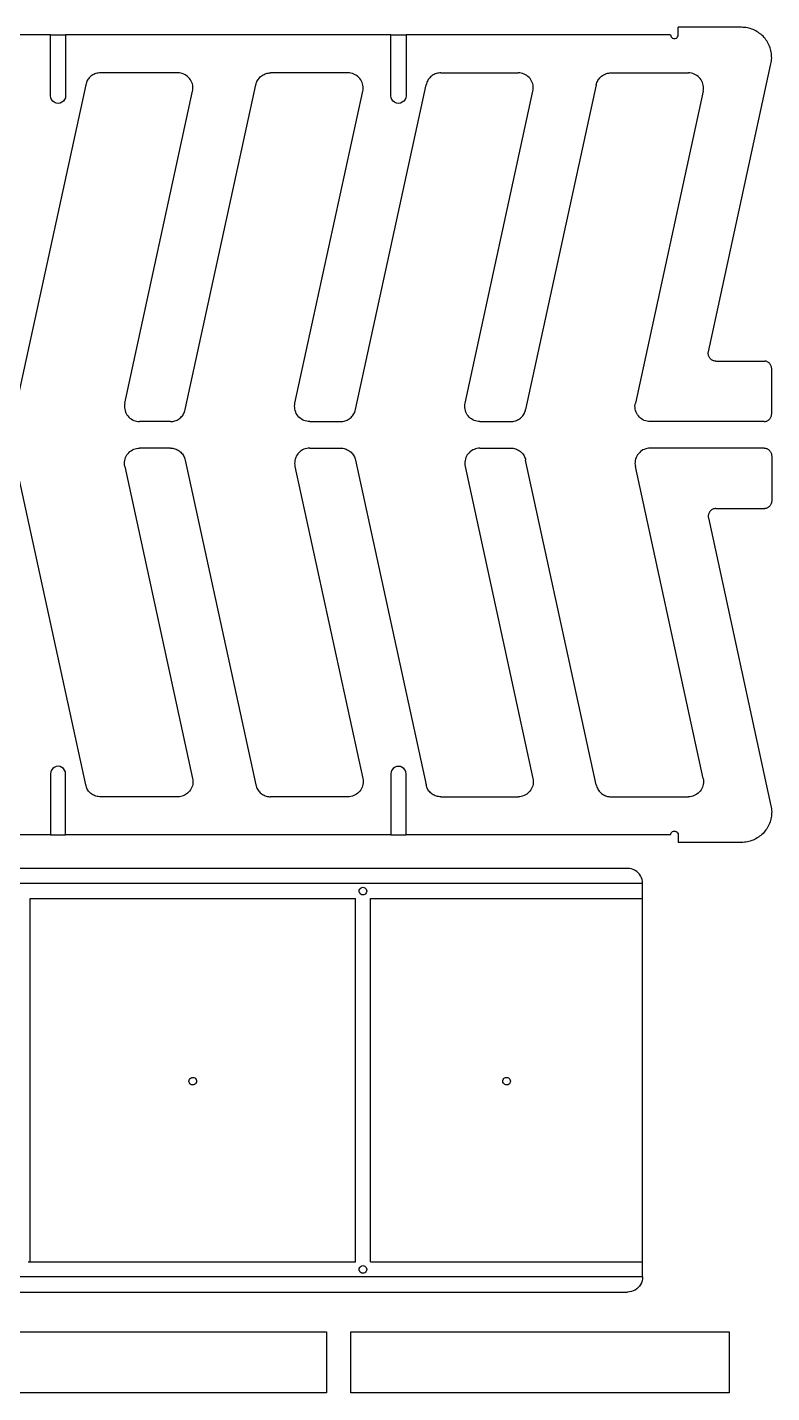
# Model space of a CAD drawing. Extents: x -47.3 to 47.3, y -22.6 to 22.6.
# Drawn here: x 22.67 to 47.29, y -22.58 to 22.58 of the extents above; entities that cross this region are included whole.
import ezdxf

# ---------------------------------------------------------------- set-up
doc = ezdxf.new("R2010")
doc.units = 0
doc.header["$MEASUREMENT"] = 0
doc.layers.get('0').update_dxf_attribs({"linetype": 'CONTINUOUS'})

msp = doc.modelspace()

# ---------------------------------------------------------------- linework, layer by layer
for p, q in [((23.437, 22.335), (12.68, 22.335)), ((23.437, 20.319), (23.437, 22.335)), ((23.437, 22.335), (23.937, 22.335)), ((34.694, 22.335), (23.937, 22.335)), ((23.937, 22.335), (23.937, 20.319)), ((34.694, 20.319), (34.694, 22.335)), ((34.694, 22.335), (35.194, 22.335)), ((43.944, 22.335), (35.194, 22.335)), ((35.194, 22.335), (35.194, 20.319)), ((43.944, 22.335), (43.948, 22.302)), ((43.948, 22.302), (43.961, 22.272)), ((43.961, 22.272), (43.981, 22.246)), ((43.981, 22.246), (44.007, 22.226)), ((44.007, 22.226), (44.037, 22.214)), ((44.037, 22.214), (44.069, 22.21)), ((44.069, 22.21), (44.101, 22.214)), ((44.101, 22.214), (44.132, 22.226)), ((44.132, 22.226), (44.157, 22.246)), ((44.157, 22.246), (44.177, 22.272)), ((44.177, 22.272), (44.19, 22.302)), ((44.19, 22.302), (44.194, 22.335)), ((46.288, 22.585), (44.194, 22.585)), ((44.194, 22.335), (44.194, 22.585)), ((46.338, 22.583), (46.288, 22.585)), ((46.387, 22.58), (46.338, 22.583)), ((46.436, 22.574), (46.387, 22.58)), ((46.485, 22.565), (46.436, 22.574)), ((46.533, 22.554), (46.485, 22.565)), ((46.581, 22.541), (46.533, 22.554)), ((46.628, 22.525), (46.581, 22.541)), ((46.674, 22.507), (46.628, 22.525)), ((46.72, 22.487), (46.674, 22.507)), ((46.764, 22.464), (46.72, 22.487)), ((46.807, 22.44), (46.764, 22.464)), ((46.848, 22.413), (46.807, 22.44)), ((46.889, 22.384), (46.848, 22.413)), ((46.928, 22.353), (46.889, 22.384)), ((46.965, 22.321), (46.928, 22.353)), ((47.001, 22.286), (46.965, 22.321)), ((47.034, 22.25), (47.001, 22.286)), ((47.067, 22.212), (47.034, 22.25)), ((47.097, 22.173), (47.067, 22.212)), ((47.125, 22.132), (47.097, 22.173)), ((47.151, 22.09), (47.125, 22.132)), ((47.175, 22.046), (47.151, 22.09)), ((47.197, 22.002), (47.175, 22.046)), ((47.216, 21.956), (47.197, 22.002)), ((47.234, 21.91), (47.216, 21.956)), ((47.249, 21.863), (47.234, 21.91)), ((47.261, 21.815), (47.249, 21.863)), ((47.271, 21.766), (47.261, 21.815)), ((47.279, 21.717), (47.271, 21.766)), ((47.284, 21.668), (47.279, 21.717)), ((45.194, 11.846), (47.265, 21.372)), ((47.265, 21.372), (47.274, 21.421)), ((47.274, 21.421), (47.281, 21.47)), ((47.281, 21.47), (47.286, 21.519)), ((47.287, 21.618), (47.284, 21.668)), ((47.286, 21.519), (47.288, 21.569)), ((47.288, 21.569), (47.287, 21.618)), ((24.638, 20.789), (24.623, 20.754)), ((24.655, 20.823), (24.638, 20.789)), ((24.675, 20.855), (24.655, 20.823)), ((24.697, 20.885), (24.675, 20.855)), ((24.721, 20.914), (24.697, 20.885)), ((24.748, 20.941), (24.721, 20.914)), ((24.776, 20.965), (24.748, 20.941)), ((24.806, 20.988), (24.776, 20.965)), ((24.838, 21.008), (24.806, 20.988)), ((24.871, 21.026), (24.838, 21.008)), ((24.906, 21.041), (24.871, 21.026)), ((24.941, 21.054), (24.906, 21.041)), ((24.978, 21.063), (24.941, 21.054)), ((25.015, 21.07), (24.978, 21.063)), ((25.052, 21.075), (25.015, 21.07)), ((25.09, 21.076), (25.052, 21.075)), ((27.648, 21.076), (25.09, 21.076)), ((27.698, 21.074), (27.648, 21.076)), ((27.747, 21.066), (27.698, 21.074)), ((27.795, 21.054), (27.747, 21.066)), ((27.841, 21.037), (27.795, 21.054)), ((27.886, 21.016), (27.841, 21.037)), ((27.929, 20.99), (27.886, 21.016)), ((27.968, 20.96), (27.929, 20.99)), ((28.005, 20.927), (27.968, 20.96)), ((28.038, 20.89), (28.005, 20.927)), ((28.067, 20.85), (28.038, 20.89)), ((28.092, 20.807), (28.067, 20.85)), ((28.112, 20.762), (28.092, 20.807)), ((30.251, 20.754), (30.266, 20.789)), ((30.266, 20.789), (30.283, 20.823)), ((30.283, 20.823), (30.303, 20.855)), ((30.303, 20.855), (30.325, 20.885)), ((30.325, 20.885), (30.35, 20.914)), ((30.35, 20.914), (30.376, 20.941)), ((30.376, 20.941), (30.405, 20.965)), ((30.405, 20.965), (30.435, 20.988)), ((30.435, 20.988), (30.467, 21.008)), ((30.467, 21.008), (30.5, 21.026)), ((30.5, 21.026), (30.534, 21.041)), ((30.534, 21.041), (30.57, 21.054)), ((30.57, 21.054), (30.606, 21.063)), ((30.606, 21.063), (30.643, 21.07)), ((30.643, 21.07), (30.681, 21.075)), ((30.681, 21.075), (30.718, 21.076)), ((33.277, 21.076), (30.718, 21.076)), ((33.326, 21.074), (33.277, 21.076)), ((33.375, 21.066), (33.326, 21.074)), ((33.423, 21.054), (33.375, 21.066)), ((33.47, 21.037), (33.423, 21.054)), ((33.515, 21.016), (33.47, 21.037)), ((33.557, 20.99), (33.515, 21.016)), ((33.597, 20.96), (33.557, 20.99)), ((33.633, 20.927), (33.597, 20.96)), ((33.666, 20.89), (33.633, 20.927)), ((33.695, 20.85), (33.666, 20.89)), ((33.72, 20.807), (33.695, 20.85)), ((33.741, 20.762), (33.72, 20.807)), ((35.894, 20.789), (35.88, 20.754)), ((35.912, 20.823), (35.894, 20.789)), ((35.932, 20.855), (35.912, 20.823)), ((35.954, 20.885), (35.932, 20.855)), ((35.978, 20.914), (35.954, 20.885)), ((36.005, 20.941), (35.978, 20.914)), ((36.033, 20.965), (36.005, 20.941)), ((36.063, 20.988), (36.033, 20.965)), ((36.095, 21.008), (36.063, 20.988)), ((36.128, 21.026), (36.095, 21.008)), ((36.163, 21.041), (36.128, 21.026)), ((36.198, 21.054), (36.163, 21.041)), ((36.235, 21.063), (36.198, 21.054)), ((36.272, 21.07), (36.235, 21.063)), ((36.309, 21.075), (36.272, 21.07)), ((36.347, 21.076), (36.309, 21.075)), ((36.347, 21.076), (38.905, 21.076)), ((38.955, 21.074), (38.905, 21.076)), ((39.004, 21.066), (38.955, 21.074)), ((39.052, 21.054), (39.004, 21.066)), ((39.098, 21.037), (39.052, 21.054)), ((39.143, 21.016), (39.098, 21.037)), ((39.185, 20.99), (39.143, 21.016)), ((39.225, 20.96), (39.185, 20.99)), ((39.262, 20.927), (39.225, 20.96)), ((39.295, 20.89), (39.262, 20.927)), ((39.324, 20.85), (39.295, 20.89)), ((39.349, 20.807), (39.324, 20.85)), ((39.369, 20.762), (39.349, 20.807)), ((41.508, 20.754), (41.523, 20.789)), ((41.523, 20.789), (41.54, 20.823)), ((41.54, 20.823), (41.56, 20.855)), ((41.56, 20.855), (41.582, 20.885)), ((41.582, 20.885), (41.607, 20.914)), ((41.607, 20.914), (41.633, 20.941)), ((41.633, 20.941), (41.662, 20.965)), ((41.662, 20.965), (41.692, 20.988)), ((41.692, 20.988), (41.724, 21.008)), ((41.724, 21.008), (41.757, 21.026)), ((41.757, 21.026), (41.791, 21.041)), ((41.791, 21.041), (41.827, 21.054)), ((41.827, 21.054), (41.863, 21.063)), ((41.863, 21.063), (41.9, 21.07)), ((41.9, 21.07), (41.938, 21.075)), ((41.938, 21.075), (41.975, 21.076)), ((41.975, 21.076), (44.534, 21.076)), ((44.583, 21.074), (44.534, 21.076)), ((44.632, 21.066), (44.583, 21.074)), ((44.68, 21.054), (44.632, 21.066)), ((44.727, 21.037), (44.68, 21.054)), ((44.772, 21.016), (44.727, 21.037)), ((44.814, 20.99), (44.772, 21.016)), ((44.854, 20.96), (44.814, 20.99)), ((44.89, 20.927), (44.854, 20.96)), ((44.923, 20.89), (44.89, 20.927)), ((44.952, 20.85), (44.923, 20.89)), ((44.977, 20.807), (44.952, 20.85)), ((44.998, 20.762), (44.977, 20.807)), ((24.601, 20.682), (22.265, 9.937)), ((24.611, 20.719), (24.601, 20.682)), ((24.623, 20.754), (24.611, 20.719)), ((25.893, 10.149), (28.137, 20.47)), ((27.894, 9.937), (30.23, 20.682)), ((28.129, 20.715), (28.112, 20.762)), ((28.14, 20.667), (28.129, 20.715)), ((28.137, 20.47), (28.145, 20.519)), ((28.147, 20.618), (28.14, 20.667)), ((28.145, 20.519), (28.148, 20.568)), ((28.148, 20.568), (28.147, 20.618)), ((30.23, 20.682), (30.239, 20.719)), ((30.239, 20.719), (30.251, 20.754)), ((31.522, 10.149), (33.765, 20.47)), ((33.522, 9.937), (35.858, 20.682)), ((33.757, 20.715), (33.741, 20.762)), ((33.768, 20.667), (33.757, 20.715)), ((33.765, 20.47), (33.773, 20.519)), ((33.775, 20.618), (33.768, 20.667)), ((33.773, 20.519), (33.777, 20.568)), ((33.777, 20.568), (33.775, 20.618)), ((35.868, 20.719), (35.858, 20.682)), ((35.88, 20.754), (35.868, 20.719)), ((37.15, 10.149), (39.394, 20.47)), ((41.487, 20.682), (39.151, 9.937)), ((39.386, 20.715), (39.369, 20.762)), ((39.397, 20.667), (39.386, 20.715)), ((39.394, 20.47), (39.402, 20.519)), ((39.403, 20.618), (39.397, 20.667)), ((39.402, 20.519), (39.405, 20.568)), ((39.405, 20.568), (39.403, 20.618)), ((41.487, 20.682), (41.496, 20.719)), ((41.496, 20.719), (41.508, 20.754)), ((45.022, 20.47), (42.779, 10.149)), ((45.014, 20.715), (44.998, 20.762)), ((45.025, 20.667), (45.014, 20.715)), ((45.022, 20.47), (45.03, 20.519)), ((45.032, 20.618), (45.025, 20.667)), ((45.03, 20.519), (45.034, 20.568)), ((45.034, 20.568), (45.032, 20.618)), ((23.446, 20.254), (23.437, 20.319)), ((23.471, 20.194), (23.446, 20.254)), ((23.51, 20.142), (23.471, 20.194)), ((23.562, 20.103), (23.51, 20.142)), ((23.622, 20.078), (23.562, 20.103)), ((23.687, 20.069), (23.622, 20.078)), ((23.752, 20.078), (23.687, 20.069)), ((23.812, 20.103), (23.752, 20.078)), ((23.864, 20.142), (23.812, 20.103)), ((23.904, 20.194), (23.864, 20.142)), ((23.929, 20.254), (23.904, 20.194)), ((23.937, 20.319), (23.929, 20.254)), ((34.703, 20.254), (34.694, 20.319)), ((34.728, 20.194), (34.703, 20.254)), ((34.767, 20.142), (34.728, 20.194)), ((34.819, 20.103), (34.767, 20.142)), ((34.879, 20.078), (34.819, 20.103)), ((34.944, 20.069), (34.879, 20.078)), ((35.009, 20.078), (34.944, 20.069)), ((35.069, 20.103), (35.009, 20.078)), ((35.121, 20.142), (35.069, 20.103)), ((35.161, 20.194), (35.121, 20.142)), ((35.186, 20.254), (35.161, 20.194)), ((35.194, 20.319), (35.186, 20.254)), ((45.189, 11.797), (45.19, 11.822)), ((45.189, 11.772), (45.189, 11.797)), ((45.193, 11.748), (45.189, 11.772)), ((45.19, 11.822), (45.194, 11.846)), ((45.198, 11.724), (45.193, 11.748)), ((45.206, 11.7), (45.198, 11.724)), ((45.217, 11.678), (45.206, 11.7)), ((45.229, 11.656), (45.217, 11.678)), ((45.244, 11.636), (45.229, 11.656)), ((45.26, 11.618), (45.244, 11.636)), ((45.279, 11.601), (45.26, 11.618)), ((45.298, 11.586), (45.279, 11.601)), ((45.32, 11.573), (45.298, 11.586)), ((45.342, 11.562), (45.32, 11.573)), ((45.365, 11.554), (45.342, 11.562)), ((45.389, 11.548), (45.365, 11.554)), ((45.414, 11.544), (45.389, 11.548)), ((45.438, 11.543), (45.414, 11.544)), ((45.438, 11.543), (47.06, 11.542)), ((47.081, 11.539), (47.06, 11.542)), ((47.103, 11.535), (47.081, 11.539)), ((47.123, 11.528), (47.103, 11.535)), ((47.143, 11.52), (47.123, 11.528)), ((47.163, 11.51), (47.143, 11.52)), ((47.181, 11.498), (47.163, 11.51)), ((47.199, 11.485), (47.181, 11.498)), ((47.215, 11.47), (47.199, 11.485)), ((47.229, 11.454), (47.215, 11.47)), ((47.243, 11.437), (47.229, 11.454)), ((47.254, 11.418), (47.243, 11.437)), ((47.264, 11.399), (47.254, 11.418)), ((47.273, 11.379), (47.264, 11.399)), ((47.279, 11.358), (47.273, 11.379)), ((47.284, 11.337), (47.279, 11.358)), ((47.287, 11.315), (47.284, 11.337)), ((47.288, 11.293), (47.287, 11.315)), ((47.288, 9.793), (47.288, 11.293)), ((25.885, 10.101), (25.882, 10.051)), ((25.882, 10.051), (25.884, 10.002)), ((25.884, 10.002), (25.89, 9.952)), ((25.893, 10.149), (25.885, 10.101)), ((25.89, 9.952), (25.902, 9.904)), ((31.51, 10.051), (31.514, 10.101)), ((31.512, 10.002), (31.51, 10.051)), ((31.519, 9.952), (31.512, 10.002)), ((31.514, 10.101), (31.522, 10.149)), ((31.53, 9.904), (31.519, 9.952)), ((37.139, 10.051), (37.142, 10.101)), ((37.141, 10.002), (37.139, 10.051)), ((37.147, 9.952), (37.141, 10.002)), ((37.142, 10.101), (37.15, 10.149)), ((37.159, 9.904), (37.147, 9.952)), ((42.767, 10.051), (42.771, 10.101)), ((42.769, 10.002), (42.767, 10.051)), ((42.776, 9.952), (42.769, 10.002)), ((42.771, 10.101), (42.779, 10.149)), ((42.787, 9.904), (42.776, 9.952)), ((25.902, 9.904), (25.918, 9.857)), ((25.918, 9.857), (25.938, 9.812)), ((25.938, 9.812), (25.963, 9.77)), ((25.963, 9.77), (25.993, 9.729)), ((25.993, 9.729), (26.026, 9.692)), ((26.026, 9.692), (26.062, 9.659)), ((26.062, 9.659), (26.102, 9.629)), ((26.102, 9.629), (26.144, 9.603)), ((26.144, 9.603), (26.189, 9.582)), ((26.189, 9.582), (26.235, 9.565)), ((26.235, 9.565), (26.283, 9.553)), ((26.283, 9.553), (26.332, 9.546)), ((26.332, 9.546), (26.382, 9.543)), ((27.405, 9.543), (26.382, 9.543)), ((27.405, 9.543), (27.443, 9.545)), ((27.443, 9.545), (27.48, 9.549)), ((27.48, 9.549), (27.517, 9.556)), ((27.517, 9.556), (27.554, 9.566)), ((27.554, 9.566), (27.589, 9.578)), ((27.589, 9.578), (27.624, 9.593)), ((27.624, 9.593), (27.657, 9.611)), ((27.657, 9.611), (27.689, 9.631)), ((27.689, 9.631), (27.719, 9.654)), ((27.719, 9.654), (27.747, 9.679)), ((27.747, 9.679), (27.774, 9.705)), ((27.774, 9.705), (27.798, 9.734)), ((27.798, 9.734), (27.82, 9.765)), ((27.82, 9.765), (27.84, 9.797)), ((27.84, 9.797), (27.858, 9.83)), ((27.858, 9.83), (27.872, 9.865)), ((27.872, 9.865), (27.884, 9.9)), ((27.884, 9.9), (27.894, 9.937)), ((31.546, 9.857), (31.53, 9.904)), ((31.567, 9.812), (31.546, 9.857)), ((31.592, 9.77), (31.567, 9.812)), ((31.621, 9.729), (31.592, 9.77)), ((31.654, 9.692), (31.621, 9.729)), ((31.691, 9.659), (31.654, 9.692)), ((31.73, 9.629), (31.691, 9.659)), ((31.773, 9.603), (31.73, 9.629)), ((31.817, 9.582), (31.773, 9.603)), ((31.864, 9.565), (31.817, 9.582)), ((31.912, 9.553), (31.864, 9.565)), ((31.961, 9.546), (31.912, 9.553)), ((32.01, 9.543), (31.961, 9.546)), ((32.01, 9.543), (33.034, 9.543)), ((33.034, 9.543), (33.071, 9.545)), ((33.071, 9.545), (33.109, 9.549)), ((33.109, 9.549), (33.146, 9.556)), ((33.146, 9.556), (33.182, 9.566)), ((33.182, 9.566), (33.218, 9.578)), ((33.218, 9.578), (33.252, 9.593)), ((33.252, 9.593), (33.285, 9.611)), ((33.285, 9.611), (33.317, 9.631)), ((33.317, 9.631), (33.348, 9.654)), ((33.348, 9.654), (33.376, 9.679)), ((33.376, 9.679), (33.402, 9.705)), ((33.402, 9.705), (33.427, 9.734)), ((33.427, 9.734), (33.449, 9.765)), ((33.449, 9.765), (33.469, 9.797)), ((33.469, 9.797), (33.486, 9.83)), ((33.486, 9.83), (33.501, 9.865)), ((33.501, 9.865), (33.513, 9.9)), ((33.513, 9.9), (33.522, 9.937)), ((37.175, 9.857), (37.159, 9.904)), ((37.195, 9.812), (37.175, 9.857)), ((37.22, 9.77), (37.195, 9.812)), ((37.25, 9.729), (37.22, 9.77)), ((37.283, 9.692), (37.25, 9.729)), ((37.319, 9.659), (37.283, 9.692)), ((37.359, 9.629), (37.319, 9.659)), ((37.401, 9.603), (37.359, 9.629)), ((37.446, 9.582), (37.401, 9.603)), ((37.492, 9.565), (37.446, 9.582)), ((37.54, 9.553), (37.492, 9.565)), ((37.589, 9.546), (37.54, 9.553)), ((37.639, 9.543), (37.589, 9.546)), ((37.639, 9.543), (38.662, 9.543)), ((38.662, 9.543), (38.7, 9.545)), ((38.7, 9.545), (38.737, 9.549)), ((38.737, 9.549), (38.774, 9.556)), ((38.774, 9.556), (38.811, 9.566)), ((38.811, 9.566), (38.846, 9.578)), ((38.846, 9.578), (38.881, 9.594)), ((38.881, 9.594), (38.914, 9.611)), ((38.914, 9.611), (38.946, 9.631)), ((38.946, 9.631), (38.976, 9.654)), ((38.976, 9.654), (39.004, 9.679)), ((39.004, 9.679), (39.031, 9.705)), ((39.031, 9.705), (39.055, 9.734)), ((39.055, 9.734), (39.077, 9.765)), ((39.077, 9.765), (39.097, 9.797)), ((39.097, 9.797), (39.115, 9.83)), ((39.115, 9.83), (39.129, 9.865)), ((39.129, 9.865), (39.141, 9.901)), ((39.141, 9.901), (39.151, 9.937)), ((42.803, 9.857), (42.787, 9.904)), ((42.824, 9.812), (42.803, 9.857)), ((42.849, 9.77), (42.824, 9.812)), ((42.878, 9.729), (42.849, 9.77)), ((42.911, 9.692), (42.878, 9.729)), ((42.947, 9.659), (42.911, 9.692)), ((42.987, 9.629), (42.947, 9.659)), ((43.029, 9.603), (42.987, 9.629)), ((43.074, 9.582), (43.029, 9.603)), ((43.121, 9.565), (43.074, 9.582)), ((43.169, 9.553), (43.121, 9.565)), ((43.218, 9.546), (43.169, 9.553)), ((43.267, 9.543), (43.218, 9.546)), ((47.038, 9.543), (43.267, 9.543)), ((47.038, 9.543), (47.06, 9.544)), ((47.06, 9.544), (47.081, 9.547)), ((47.081, 9.547), (47.103, 9.552)), ((47.103, 9.552), (47.123, 9.558)), ((47.123, 9.558), (47.143, 9.567)), ((47.143, 9.567), (47.163, 9.577)), ((47.163, 9.577), (47.181, 9.588)), ((47.181, 9.588), (47.199, 9.602)), ((47.199, 9.602), (47.215, 9.616)), ((47.215, 9.616), (47.229, 9.632)), ((47.229, 9.632), (47.243, 9.65)), ((47.243, 9.65), (47.254, 9.668)), ((47.254, 9.668), (47.264, 9.688)), ((47.264, 9.688), (47.273, 9.708)), ((47.273, 9.708), (47.279, 9.728)), ((47.279, 9.728), (47.284, 9.75)), ((47.284, 9.75), (47.287, 9.771)), ((47.287, 9.771), (47.288, 9.793)), ((26.102, 8.577), (26.144, 8.602)), ((26.144, 8.602), (26.189, 8.624)), ((26.189, 8.624), (26.235, 8.64)), ((26.235, 8.64), (26.283, 8.653)), ((26.283, 8.653), (26.332, 8.66)), ((26.332, 8.66), (26.382, 8.662)), ((27.405, 8.662), (26.382, 8.662)), ((27.405, 8.662), (27.443, 8.661)), ((27.443, 8.661), (27.48, 8.657)), ((27.48, 8.657), (27.517, 8.65)), ((27.517, 8.65), (27.554, 8.64)), ((27.554, 8.64), (27.589, 8.627)), ((27.589, 8.627), (27.624, 8.612)), ((27.624, 8.612), (27.657, 8.594)), ((27.657, 8.594), (27.689, 8.574)), ((31.773, 8.602), (31.73, 8.576)), ((31.817, 8.624), (31.773, 8.602)), ((31.864, 8.64), (31.817, 8.624)), ((31.912, 8.653), (31.864, 8.64)), ((31.961, 8.66), (31.912, 8.653)), ((32.01, 8.662), (31.961, 8.66)), ((32.01, 8.662), (33.034, 8.662)), ((33.034, 8.662), (33.071, 8.661)), ((33.071, 8.661), (33.109, 8.657)), ((33.109, 8.657), (33.146, 8.65)), ((33.146, 8.65), (33.182, 8.64)), ((33.182, 8.64), (33.218, 8.627)), ((33.218, 8.627), (33.252, 8.612)), ((33.252, 8.612), (33.286, 8.594)), ((33.286, 8.594), (33.317, 8.574)), ((37.401, 8.602), (37.359, 8.576)), ((37.446, 8.623), (37.401, 8.602)), ((37.492, 8.64), (37.446, 8.623)), ((37.54, 8.652), (37.492, 8.64)), ((37.589, 8.66), (37.54, 8.652)), ((37.639, 8.662), (37.589, 8.66)), ((37.639, 8.662), (38.662, 8.662)), ((38.662, 8.662), (38.7, 8.661)), ((38.7, 8.661), (38.737, 8.657)), ((38.737, 8.657), (38.774, 8.65)), ((38.774, 8.65), (38.811, 8.64)), ((38.811, 8.64), (38.846, 8.627)), ((38.846, 8.627), (38.881, 8.612)), ((38.881, 8.612), (38.914, 8.594)), ((38.914, 8.594), (38.946, 8.574)), ((43.03, 8.602), (42.987, 8.576)), ((43.074, 8.623), (43.03, 8.602)), ((43.121, 8.64), (43.074, 8.623)), ((43.169, 8.652), (43.121, 8.64)), ((43.218, 8.66), (43.169, 8.652)), ((43.267, 8.662), (43.218, 8.66)), ((47.038, 8.662), (43.267, 8.662)), ((47.038, 8.662), (47.06, 8.661)), ((47.06, 8.661), (47.081, 8.658)), ((47.081, 8.658), (47.103, 8.654)), ((47.103, 8.654), (47.123, 8.647)), ((47.123, 8.647), (47.144, 8.639)), ((47.144, 8.639), (47.163, 8.629)), ((47.163, 8.629), (47.181, 8.617)), ((47.181, 8.617), (47.199, 8.604)), ((47.199, 8.604), (47.215, 8.589)), ((47.215, 8.589), (47.229, 8.573)), ((24.601, -2.477), (22.265, 8.269)), ((25.882, 8.155), (25.884, 8.204)), ((25.885, 8.105), (25.882, 8.155)), ((25.884, 8.204), (25.89, 8.253)), ((25.89, 8.253), (25.902, 8.301)), ((25.902, 8.301), (25.918, 8.348)), ((25.918, 8.348), (25.939, 8.393)), ((25.939, 8.393), (25.964, 8.436)), ((25.964, 8.436), (25.993, 8.476)), ((25.993, 8.476), (26.026, 8.513)), ((26.026, 8.513), (26.062, 8.547)), ((26.062, 8.547), (26.102, 8.577)), ((27.689, 8.574), (27.719, 8.552)), ((27.719, 8.552), (27.748, 8.527)), ((27.748, 8.527), (27.774, 8.5)), ((27.774, 8.5), (27.798, 8.471)), ((27.798, 8.471), (27.821, 8.441)), ((27.821, 8.441), (27.84, 8.409)), ((27.84, 8.409), (27.858, 8.375)), ((27.858, 8.375), (27.872, 8.341)), ((27.872, 8.341), (27.885, 8.305)), ((27.885, 8.305), (27.894, 8.269)), ((27.894, 8.269), (30.23, -2.477)), ((31.512, 8.204), (31.511, 8.154)), ((31.511, 8.154), (31.514, 8.105)), ((31.519, 8.253), (31.512, 8.204)), ((31.53, 8.301), (31.519, 8.253)), ((31.546, 8.348), (31.53, 8.301)), ((31.567, 8.393), (31.546, 8.348)), ((31.592, 8.436), (31.567, 8.393)), ((31.621, 8.476), (31.592, 8.436)), ((31.654, 8.513), (31.621, 8.476)), ((31.691, 8.547), (31.654, 8.513)), ((31.73, 8.576), (31.691, 8.547)), ((33.317, 8.574), (33.348, 8.552)), ((33.348, 8.552), (33.376, 8.527)), ((33.376, 8.527), (33.402, 8.5)), ((33.402, 8.5), (33.427, 8.471)), ((33.427, 8.471), (33.449, 8.441)), ((33.449, 8.441), (33.469, 8.409)), ((33.469, 8.409), (33.486, 8.375)), ((33.486, 8.375), (33.501, 8.341)), ((33.501, 8.341), (33.513, 8.305)), ((33.513, 8.305), (33.522, 8.269)), ((33.522, 8.269), (35.858, -2.477)), ((37.141, 8.204), (37.139, 8.154)), ((37.139, 8.154), (37.142, 8.105)), ((37.147, 8.253), (37.141, 8.204)), ((37.159, 8.301), (37.147, 8.253)), ((37.175, 8.348), (37.159, 8.301)), ((37.195, 8.393), (37.175, 8.348)), ((37.22, 8.436), (37.195, 8.393)), ((37.25, 8.476), (37.22, 8.436)), ((37.283, 8.513), (37.25, 8.476)), ((37.319, 8.547), (37.283, 8.513)), ((37.359, 8.576), (37.319, 8.547)), ((38.946, 8.574), (38.976, 8.552)), ((38.976, 8.552), (39.004, 8.527)), ((39.004, 8.527), (39.031, 8.5)), ((39.031, 8.5), (39.055, 8.471)), ((39.055, 8.471), (39.077, 8.441)), ((39.077, 8.441), (39.097, 8.409)), ((39.097, 8.409), (39.115, 8.375)), ((39.115, 8.375), (39.129, 8.341)), ((39.129, 8.341), (39.141, 8.305)), ((39.141, 8.305), (39.151, 8.268)), ((41.487, -2.477), (39.151, 8.268)), ((42.769, 8.204), (42.767, 8.154)), ((42.767, 8.154), (42.771, 8.105)), ((42.776, 8.253), (42.769, 8.204)), ((42.787, 8.301), (42.776, 8.253)), ((42.803, 8.348), (42.787, 8.301)), ((42.824, 8.393), (42.803, 8.348)), ((42.849, 8.436), (42.824, 8.393)), ((42.878, 8.476), (42.849, 8.436)), ((42.911, 8.513), (42.878, 8.476)), ((42.948, 8.547), (42.911, 8.513)), ((42.987, 8.576), (42.948, 8.547)), ((47.229, 8.573), (47.243, 8.556)), ((47.243, 8.556), (47.254, 8.537)), ((47.254, 8.537), (47.264, 8.518)), ((47.264, 8.518), (47.273, 8.498)), ((47.273, 8.498), (47.279, 8.477)), ((47.279, 8.477), (47.284, 8.456)), ((47.284, 8.456), (47.287, 8.434)), ((47.287, 8.434), (47.288, 8.412)), ((47.288, 8.412), (47.288, 6.912)), ((25.893, 8.056), (25.885, 8.105)), ((25.893, 8.056), (28.137, -2.264)), ((31.514, 8.105), (31.522, 8.056)), ((31.522, 8.056), (33.765, -2.264)), ((37.142, 8.105), (37.15, 8.056)), ((37.15, 8.056), (39.394, -2.264)), ((42.771, 8.105), (42.779, 8.056)), ((45.022, -2.264), (42.779, 8.056)), ((47.254, 6.787), (47.243, 6.769)), ((47.264, 6.807), (47.254, 6.787)), ((47.273, 6.827), (47.264, 6.807)), ((47.279, 6.847), (47.273, 6.827)), ((47.284, 6.869), (47.279, 6.847)), ((47.287, 6.89), (47.284, 6.869)), ((47.288, 6.912), (47.287, 6.89)), ((45.193, 6.458), (45.189, 6.433)), ((45.189, 6.433), (45.189, 6.408)), ((45.189, 6.408), (45.19, 6.384)), ((45.19, 6.384), (45.194, 6.359)), ((45.198, 6.482), (45.193, 6.458)), ((45.194, 6.359), (47.265, -3.167)), ((45.207, 6.505), (45.198, 6.482)), ((45.217, 6.528), (45.207, 6.505)), ((45.229, 6.549), (45.217, 6.528)), ((45.244, 6.569), (45.229, 6.549)), ((45.26, 6.588), (45.244, 6.569)), ((45.279, 6.604), (45.26, 6.588)), ((45.298, 6.619), (45.279, 6.604)), ((45.32, 6.632), (45.298, 6.619)), ((45.342, 6.643), (45.32, 6.632)), ((45.365, 6.651), (45.342, 6.643)), ((45.389, 6.657), (45.365, 6.651)), ((45.414, 6.661), (45.389, 6.657)), ((45.438, 6.662), (45.414, 6.661)), ((45.438, 6.662), (47.06, 6.663)), ((47.081, 6.666), (47.06, 6.663)), ((47.103, 6.671), (47.081, 6.666)), ((47.123, 6.677), (47.103, 6.671)), ((47.144, 6.686), (47.123, 6.677)), ((47.163, 6.696), (47.144, 6.686)), ((47.181, 6.707), (47.163, 6.696)), ((47.199, 6.721), (47.181, 6.707)), ((47.215, 6.735), (47.199, 6.721)), ((47.229, 6.751), (47.215, 6.735)), ((47.243, 6.769), (47.229, 6.751)), ((23.446, -2.049), (23.437, -2.113)), ((23.437, -2.113), (23.437, -4.129)), ((23.471, -1.988), (23.446, -2.049)), ((23.51, -1.937), (23.471, -1.988)), ((23.562, -1.897), (23.51, -1.937)), ((23.622, -1.872), (23.562, -1.897)), ((23.687, -1.863), (23.622, -1.872)), ((23.752, -1.872), (23.687, -1.863)), ((23.812, -1.897), (23.752, -1.872)), ((23.864, -1.937), (23.812, -1.897)), ((23.904, -1.988), (23.864, -1.937)), ((23.929, -2.049), (23.904, -1.988)), ((23.937, -2.113), (23.929, -2.049)), ((23.937, -4.129), (23.937, -2.113)), ((34.703, -2.049), (34.694, -2.114)), ((34.694, -2.114), (34.694, -4.129)), ((34.728, -1.989), (34.703, -2.049)), ((34.767, -1.937), (34.728, -1.989)), ((34.819, -1.897), (34.767, -1.937)), ((34.879, -1.872), (34.819, -1.897)), ((34.944, -1.864), (34.879, -1.872)), ((35.009, -1.872), (34.944, -1.864)), ((35.069, -1.897), (35.009, -1.872)), ((35.121, -1.937), (35.069, -1.897)), ((35.161, -1.989), (35.121, -1.937)), ((35.186, -2.049), (35.161, -1.989)), ((35.194, -2.114), (35.186, -2.049)), ((35.194, -4.129), (35.194, -2.114)), ((24.611, -2.513), (24.601, -2.477)), ((24.623, -2.549), (24.611, -2.513)), ((24.638, -2.584), (24.623, -2.549)), ((24.655, -2.617), (24.638, -2.584)), ((24.675, -2.649), (24.655, -2.617)), ((24.697, -2.68), (24.675, -2.649)), ((24.721, -2.708), (24.697, -2.68)), ((24.748, -2.735), (24.721, -2.708)), ((28.038, -2.684), (28.005, -2.721)), ((28.067, -2.644), (28.038, -2.684)), ((28.092, -2.601), (28.067, -2.644)), ((28.112, -2.556), (28.092, -2.601)), ((28.129, -2.51), (28.112, -2.556)), ((28.14, -2.461), (28.129, -2.51)), ((28.137, -2.264), (28.145, -2.313)), ((28.147, -2.412), (28.14, -2.461)), ((28.145, -2.313), (28.148, -2.363)), ((28.148, -2.363), (28.147, -2.412)), ((30.23, -2.477), (30.239, -2.513)), ((30.239, -2.513), (30.251, -2.549)), ((30.251, -2.549), (30.266, -2.584)), ((30.266, -2.584), (30.283, -2.617)), ((30.283, -2.617), (30.303, -2.649)), ((30.303, -2.649), (30.325, -2.68)), ((30.325, -2.68), (30.35, -2.708)), ((30.35, -2.708), (30.376, -2.735)), ((33.666, -2.684), (33.633, -2.721)), ((33.695, -2.644), (33.666, -2.684)), ((33.72, -2.601), (33.695, -2.644)), ((33.741, -2.556), (33.72, -2.601)), ((33.757, -2.51), (33.741, -2.556)), ((33.768, -2.461), (33.757, -2.51)), ((33.765, -2.264), (33.773, -2.313)), ((33.775, -2.412), (33.768, -2.461)), ((33.773, -2.313), (33.777, -2.363)), ((33.777, -2.363), (33.775, -2.412)), ((35.868, -2.513), (35.858, -2.477)), ((35.88, -2.549), (35.868, -2.513)), ((35.894, -2.584), (35.88, -2.549)), ((35.912, -2.617), (35.894, -2.584)), ((35.932, -2.649), (35.912, -2.617)), ((35.954, -2.68), (35.932, -2.649)), ((35.978, -2.708), (35.954, -2.68)), ((36.005, -2.735), (35.978, -2.708)), ((39.294, -2.684), (39.261, -2.721)), ((39.324, -2.644), (39.294, -2.684)), ((39.349, -2.602), (39.324, -2.644)), ((39.369, -2.556), (39.349, -2.602)), ((39.385, -2.51), (39.369, -2.556)), ((39.397, -2.461), (39.385, -2.51)), ((39.394, -2.264), (39.402, -2.313)), ((39.403, -2.412), (39.397, -2.461)), ((39.402, -2.313), (39.405, -2.363)), ((39.405, -2.363), (39.403, -2.412)), ((41.487, -2.477), (41.496, -2.513)), ((41.496, -2.513), (41.508, -2.549)), ((41.508, -2.549), (41.523, -2.584)), ((41.523, -2.584), (41.54, -2.617)), ((41.54, -2.617), (41.56, -2.649)), ((41.56, -2.649), (41.582, -2.68)), ((41.582, -2.68), (41.607, -2.708)), ((41.607, -2.708), (41.633, -2.735)), ((44.923, -2.684), (44.89, -2.721)), ((44.952, -2.644), (44.923, -2.684)), ((44.977, -2.602), (44.952, -2.644)), ((44.998, -2.557), (44.977, -2.602)), ((45.014, -2.51), (44.998, -2.557)), ((45.025, -2.461), (45.014, -2.51)), ((45.022, -2.264), (45.03, -2.313)), ((45.032, -2.412), (45.025, -2.461)), ((45.03, -2.313), (45.034, -2.363)), ((45.034, -2.363), (45.032, -2.412)), ((24.776, -2.76), (24.748, -2.735)), ((24.806, -2.782), (24.776, -2.76)), ((24.838, -2.802), (24.806, -2.782)), ((24.871, -2.82), (24.838, -2.802)), ((24.906, -2.835), (24.871, -2.82)), ((24.941, -2.848), (24.906, -2.835)), ((24.978, -2.858), (24.941, -2.848)), ((25.015, -2.865), (24.978, -2.858)), ((25.052, -2.869), (25.015, -2.865)), ((25.09, -2.87), (25.052, -2.869)), ((27.648, -2.87), (25.09, -2.87)), ((27.698, -2.868), (27.648, -2.87)), ((27.747, -2.861), (27.698, -2.868)), ((27.795, -2.849), (27.747, -2.861)), ((27.841, -2.832), (27.795, -2.849)), ((27.886, -2.81), (27.841, -2.832)), ((27.928, -2.785), (27.886, -2.81)), ((27.968, -2.755), (27.928, -2.785)), ((28.005, -2.721), (27.968, -2.755)), ((30.376, -2.735), (30.405, -2.76)), ((30.405, -2.76), (30.435, -2.782)), ((30.435, -2.782), (30.467, -2.803)), ((30.467, -2.803), (30.5, -2.82)), ((30.5, -2.82), (30.534, -2.835)), ((30.534, -2.835), (30.57, -2.848)), ((30.57, -2.848), (30.606, -2.858)), ((30.606, -2.858), (30.643, -2.865)), ((30.643, -2.865), (30.681, -2.869)), ((30.681, -2.869), (30.718, -2.871)), ((33.277, -2.871), (30.718, -2.871)), ((33.326, -2.868), (33.277, -2.871)), ((33.375, -2.861), (33.326, -2.868)), ((33.423, -2.849), (33.375, -2.861)), ((33.47, -2.832), (33.423, -2.849)), ((33.515, -2.81), (33.47, -2.832)), ((33.557, -2.785), (33.515, -2.81)), ((33.597, -2.755), (33.557, -2.785)), ((33.633, -2.721), (33.597, -2.755)), ((36.033, -2.76), (36.005, -2.735)), ((36.063, -2.782), (36.033, -2.76)), ((36.095, -2.803), (36.063, -2.782)), ((36.128, -2.82), (36.095, -2.803)), ((36.163, -2.835), (36.128, -2.82)), ((36.198, -2.848), (36.163, -2.835)), ((36.235, -2.858), (36.198, -2.848)), ((36.272, -2.865), (36.235, -2.858)), ((36.309, -2.869), (36.272, -2.865)), ((36.347, -2.871), (36.309, -2.869)), ((36.347, -2.871), (38.905, -2.871)), ((38.955, -2.868), (38.905, -2.871)), ((39.004, -2.861), (38.955, -2.868)), ((39.052, -2.849), (39.004, -2.861)), ((39.098, -2.832), (39.052, -2.849)), ((39.143, -2.81), (39.098, -2.832)), ((39.185, -2.785), (39.143, -2.81)), ((39.225, -2.755), (39.185, -2.785)), ((39.261, -2.721), (39.225, -2.755)), ((41.633, -2.735), (41.661, -2.76)), ((41.661, -2.76), (41.692, -2.782)), ((41.692, -2.782), (41.724, -2.803)), ((41.724, -2.803), (41.757, -2.82)), ((41.757, -2.82), (41.791, -2.836)), ((41.791, -2.836), (41.827, -2.848)), ((41.827, -2.848), (41.863, -2.858)), ((41.863, -2.858), (41.9, -2.865)), ((41.9, -2.865), (41.938, -2.869)), ((41.938, -2.869), (41.975, -2.871)), ((41.975, -2.871), (44.534, -2.871)), ((44.583, -2.868), (44.534, -2.871)), ((44.632, -2.861), (44.583, -2.868)), ((44.68, -2.849), (44.632, -2.861)), ((44.727, -2.832), (44.68, -2.849)), ((44.771, -2.81), (44.727, -2.832)), ((44.814, -2.785), (44.771, -2.81)), ((44.853, -2.755), (44.814, -2.785)), ((44.89, -2.721), (44.853, -2.755)), ((47.261, -3.609), (47.248, -3.657)), ((47.271, -3.561), (47.261, -3.609)), ((47.265, -3.167), (47.274, -3.215)), ((47.279, -3.512), (47.271, -3.561)), ((47.274, -3.215), (47.281, -3.265)), ((47.284, -3.463), (47.279, -3.512)), ((47.281, -3.265), (47.286, -3.314)), ((47.287, -3.413), (47.284, -3.463)), ((47.286, -3.314), (47.288, -3.363)), ((47.288, -3.363), (47.287, -3.413)), ((43.961, -4.067), (43.981, -4.041)), ((43.981, -4.041), (44.007, -4.021)), ((44.007, -4.021), (44.037, -4.008)), ((44.037, -4.008), (44.069, -4.004)), ((44.069, -4.004), (44.101, -4.008)), ((44.101, -4.008), (44.132, -4.021)), ((44.132, -4.021), (44.157, -4.041)), ((44.157, -4.041), (44.177, -4.067)), ((47.034, -4.045), (47.001, -4.081)), ((47.066, -4.007), (47.034, -4.045)), ((47.097, -3.967), (47.066, -4.007)), ((47.125, -3.927), (47.097, -3.967)), ((47.151, -3.884), (47.125, -3.927)), ((47.175, -3.841), (47.151, -3.884)), ((47.197, -3.796), (47.175, -3.841)), ((47.216, -3.751), (47.197, -3.796)), ((47.234, -3.704), (47.216, -3.751)), ((47.248, -3.657), (47.234, -3.704)), ((23.437, -4.129), (12.68, -4.129)), ((23.437, -4.129), (23.937, -4.129)), ((34.694, -4.129), (23.937, -4.129)), ((34.694, -4.129), (35.194, -4.129)), ((43.944, -4.129), (35.194, -4.129)), ((43.944, -4.129), (43.948, -4.097)), ((43.948, -4.097), (43.961, -4.067)), ((44.177, -4.067), (44.19, -4.097)), ((44.19, -4.097), (44.194, -4.129)), ((44.194, -4.129), (44.194, -4.379)), ((46.288, -4.379), (44.194, -4.379)), ((46.337, -4.378), (46.288, -4.379)), ((46.387, -4.374), (46.337, -4.378)), ((46.436, -4.368), (46.387, -4.374)), ((46.485, -4.36), (46.436, -4.368)), ((46.533, -4.349), (46.485, -4.36)), ((46.581, -4.335), (46.533, -4.349)), ((46.628, -4.32), (46.581, -4.335)), ((46.674, -4.302), (46.628, -4.32)), ((46.719, -4.281), (46.674, -4.302)), ((46.764, -4.259), (46.719, -4.281)), ((46.807, -4.234), (46.764, -4.259)), ((46.848, -4.207), (46.807, -4.234)), ((46.889, -4.179), (46.848, -4.207)), ((46.928, -4.148), (46.889, -4.179)), ((46.965, -4.115), (46.928, -4.148)), ((47.001, -4.081), (46.965, -4.115)), ((42.521, -5.241), (-42.521, -5.241)), ((42.586, -5.245), (42.521, -5.241)), ((42.65, -5.258), (42.586, -5.245)), ((42.712, -5.279), (42.65, -5.258)), ((42.771, -5.308), (42.712, -5.279)), ((42.825, -5.344), (42.771, -5.308)), ((42.874, -5.387), (42.825, -5.344)), ((42.917, -5.436), (42.874, -5.387)), ((43.021, -5.741), (-43.021, -5.741)), ((33.708, -5.882), (33.738, -5.87)), ((33.738, -5.87), (33.771, -5.866)), ((33.771, -5.866), (33.803, -5.87)), ((33.803, -5.87), (33.833, -5.882)), ((42.954, -5.491), (42.917, -5.436)), ((42.983, -5.549), (42.954, -5.491)), ((43.004, -5.611), (42.983, -5.549)), ((43.016, -5.675), (43.004, -5.611)), ((43.021, -5.741), (43.016, -5.675)), ((43.021, -6.241), (43.021, -5.741)), ((22.764, -6.24), (33.521, -6.24)), ((22.764, -18.256), (22.764, -6.24)), ((33.521, -18.256), (33.521, -6.24)), ((33.646, -5.991), (33.65, -5.958)), ((33.65, -6.023), (33.646, -5.991)), ((33.65, -5.958), (33.663, -5.928)), ((33.663, -6.053), (33.65, -6.023)), ((33.663, -5.928), (33.682, -5.902)), ((33.682, -6.079), (33.663, -6.053)), ((33.682, -5.902), (33.708, -5.882)), ((33.708, -6.099), (33.682, -6.079)), ((33.738, -6.111), (33.708, -6.099)), ((33.771, -6.116), (33.738, -6.111)), ((33.803, -6.111), (33.771, -6.116)), ((33.833, -6.099), (33.803, -6.111)), ((33.833, -5.882), (33.859, -5.902)), ((33.859, -6.079), (33.833, -6.099)), ((33.859, -5.902), (33.879, -5.928)), ((33.879, -6.053), (33.859, -6.079)), ((33.879, -5.928), (33.892, -5.958)), ((33.892, -6.023), (33.879, -6.053)), ((33.892, -5.958), (33.896, -5.991)), ((33.896, -5.991), (33.892, -6.023)), ((34.021, -6.24), (43.021, -6.241)), ((34.021, -18.256), (34.021, -6.24)), ((43.021, -18.256), (43.021, -6.241)), ((28.037, -12.213), (28.057, -12.188)), ((28.057, -12.188), (28.084, -12.169)), ((28.084, -12.169), (28.115, -12.158)), ((28.115, -12.158), (28.147, -12.154)), ((28.147, -12.154), (28.179, -12.16)), ((28.179, -12.16), (28.209, -12.174)), ((28.209, -12.174), (28.234, -12.194)), ((28.234, -12.194), (28.253, -12.221)), ((38.41, -12.221), (38.429, -12.195)), ((38.429, -12.195), (38.454, -12.174)), ((38.454, -12.174), (38.483, -12.16)), ((38.483, -12.16), (38.516, -12.155)), ((38.516, -12.155), (38.548, -12.157)), ((38.548, -12.157), (38.579, -12.169)), ((38.579, -12.169), (38.605, -12.187)), ((38.605, -12.187), (38.626, -12.212)), ((28.017, -12.275), (28.023, -12.243)), ((28.02, -12.307), (28.017, -12.275)), ((28.032, -12.338), (28.02, -12.307)), ((28.023, -12.243), (28.037, -12.213)), ((28.051, -12.364), (28.032, -12.338)), ((28.076, -12.385), (28.051, -12.364)), ((28.105, -12.399), (28.076, -12.385)), ((28.138, -12.404), (28.105, -12.399)), ((28.17, -12.401), (28.138, -12.404)), ((28.201, -12.39), (28.17, -12.401)), ((28.227, -12.371), (28.201, -12.39)), ((28.248, -12.346), (28.227, -12.371)), ((28.262, -12.316), (28.248, -12.346)), ((28.253, -12.221), (28.264, -12.252)), ((28.267, -12.284), (28.262, -12.316)), ((28.264, -12.252), (28.267, -12.284)), ((38.396, -12.285), (38.399, -12.252)), ((38.401, -12.317), (38.396, -12.285)), ((38.399, -12.252), (38.41, -12.221)), ((38.415, -12.346), (38.401, -12.317)), ((38.436, -12.371), (38.415, -12.346)), ((38.463, -12.39), (38.436, -12.371)), ((38.493, -12.401), (38.463, -12.39)), ((38.526, -12.404), (38.493, -12.401)), ((38.558, -12.399), (38.526, -12.404)), ((38.588, -12.385), (38.558, -12.399)), ((38.613, -12.364), (38.588, -12.385)), ((38.631, -12.337), (38.613, -12.364)), ((38.626, -12.212), (38.64, -12.242)), ((38.643, -12.307), (38.631, -12.337)), ((38.64, -12.242), (38.646, -12.274)), ((38.646, -12.274), (38.643, -12.307)), ((22.702, -18.256), (22.764, -18.256)), ((22.764, -18.256), (33.521, -18.256)), ((33.646, -18.506), (33.65, -18.474)), ((33.65, -18.539), (33.646, -18.506)), ((33.65, -18.474), (33.663, -18.444)), ((33.663, -18.444), (33.682, -18.418)), ((33.682, -18.418), (33.708, -18.398)), ((33.708, -18.398), (33.738, -18.386)), ((33.738, -18.386), (33.771, -18.381)), ((33.771, -18.381), (33.803, -18.386)), ((33.803, -18.386), (33.833, -18.398)), ((33.833, -18.398), (33.859, -18.418)), ((33.859, -18.418), (33.879, -18.444)), ((33.879, -18.444), (33.892, -18.474)), ((33.892, -18.474), (33.896, -18.506)), ((33.896, -18.506), (33.892, -18.539)), ((34.021, -18.256), (43.021, -18.256)), ((43.021, -18.756), (43.021, -18.256)), ((43.021, -18.756), (-43.021, -18.757)), ((33.663, -18.569), (33.65, -18.539)), ((33.682, -18.595), (33.663, -18.569)), ((33.708, -18.615), (33.682, -18.595)), ((33.738, -18.627), (33.708, -18.615)), ((33.771, -18.631), (33.738, -18.627)), ((33.803, -18.627), (33.771, -18.631)), ((33.833, -18.615), (33.803, -18.627)), ((33.859, -18.595), (33.833, -18.615)), ((33.879, -18.569), (33.859, -18.595)), ((33.892, -18.539), (33.879, -18.569)), ((42.983, -18.948), (42.954, -19.006)), ((43.004, -18.886), (42.983, -18.948)), ((43.016, -18.822), (43.004, -18.886)), ((43.021, -18.756), (43.016, -18.822)), ((-42.521, -19.257), (42.521, -19.256)), ((42.586, -19.252), (42.521, -19.256)), ((42.65, -19.239), (42.586, -19.252)), ((42.712, -19.218), (42.65, -19.239)), ((42.771, -19.189), (42.712, -19.218)), ((42.825, -19.153), (42.771, -19.189)), ((42.874, -19.11), (42.825, -19.153)), ((42.917, -19.061), (42.874, -19.11)), ((42.954, -19.006), (42.917, -19.061)), ((20.055, -20.569), (32.57, -20.569)), ((32.57, -20.569), (32.57, -22.585)), ((33.367, -20.569), (45.883, -20.569)), ((33.367, -22.585), (33.367, -20.569)), ((45.883, -20.569), (45.883, -22.585)), ((32.57, -22.585), (20.055, -22.585)), ((45.883, -22.585), (33.367, -22.585))]:
    msp.add_line(p, q)

doc.saveas('drawing.dxf')
